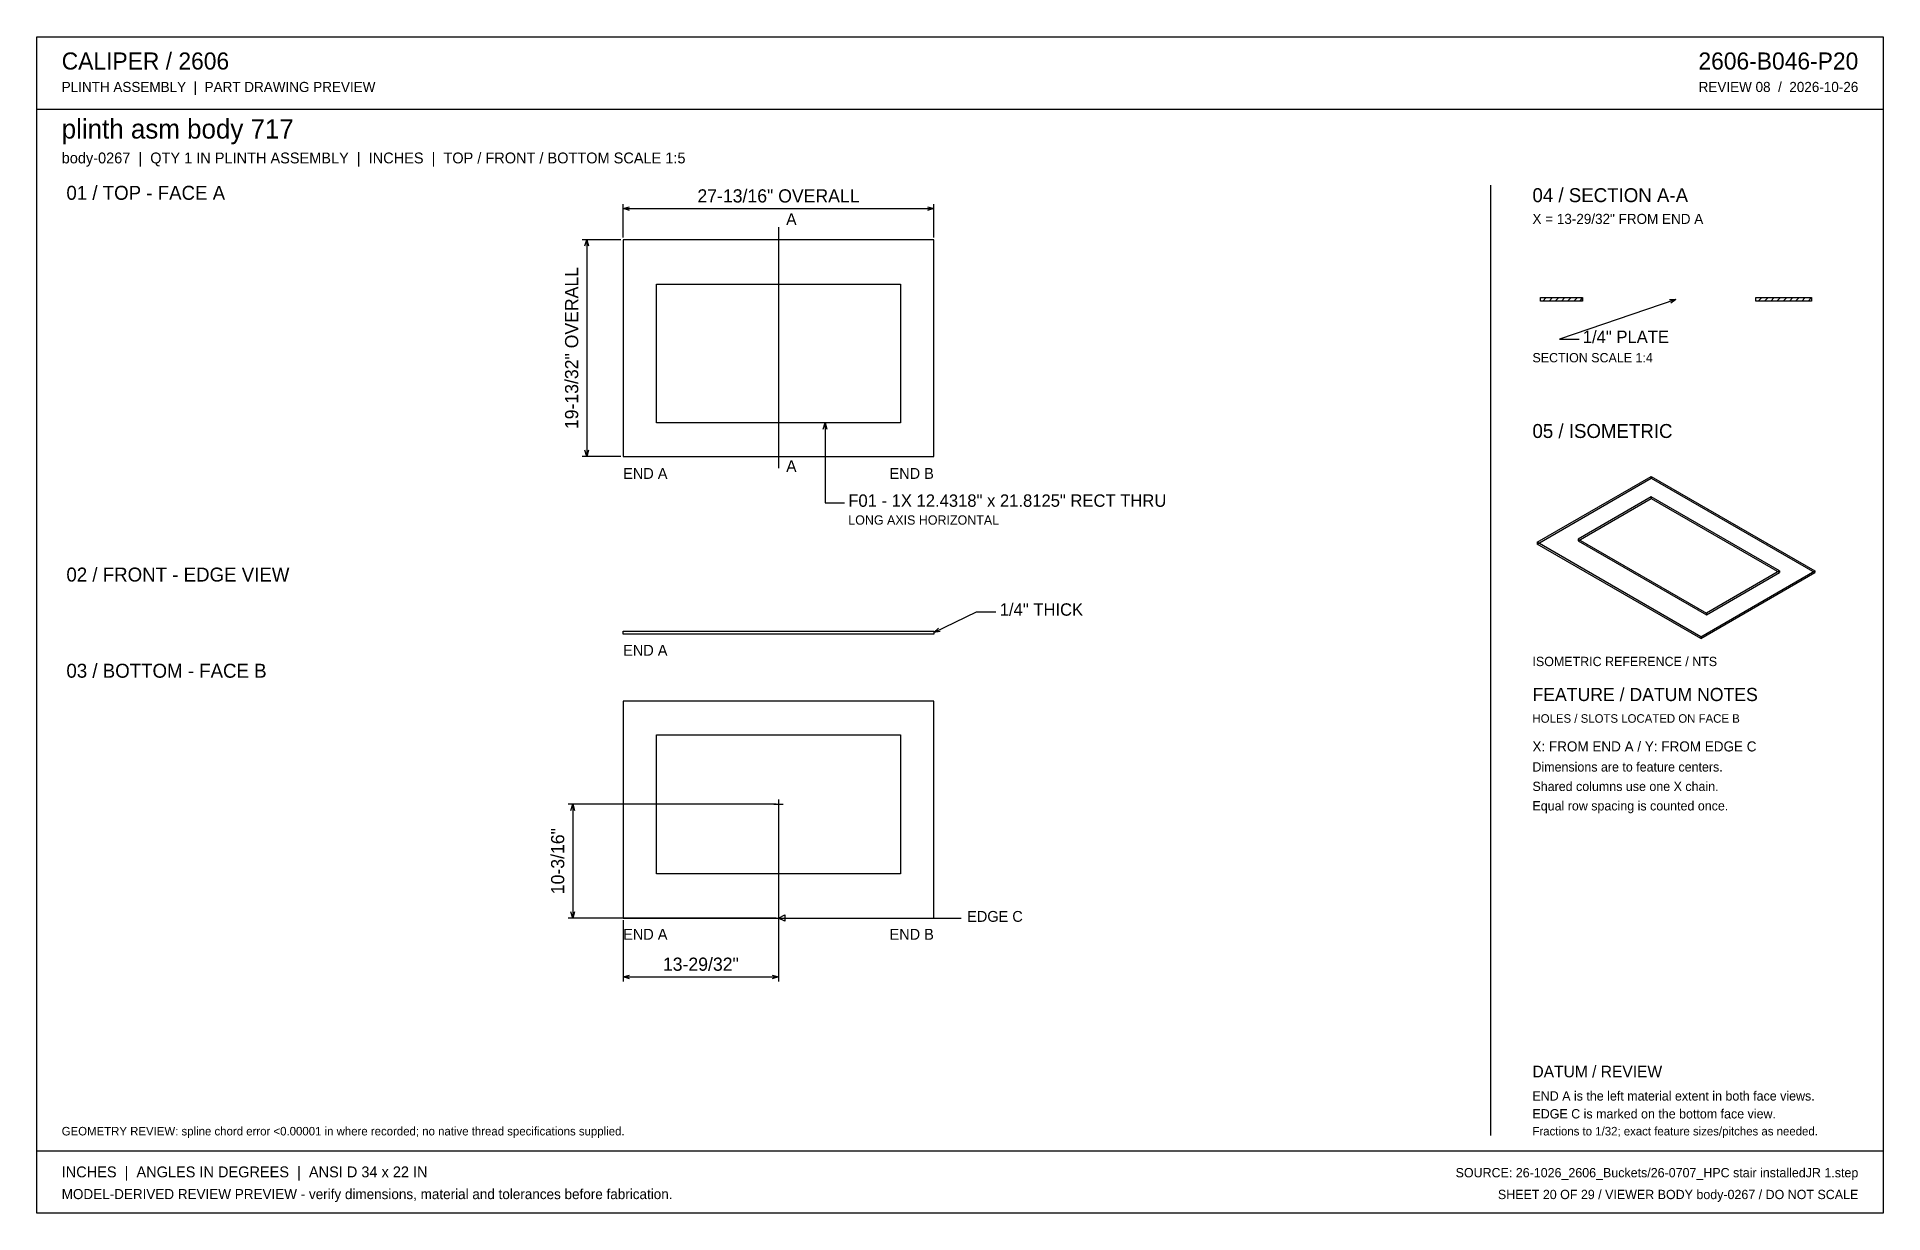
# Model space of a CAD drawing. Header units: inches. Extents: x 2 to 168, y 2 to 108.
import ezdxf
from ezdxf.enums import TextEntityAlignment as Align

# ---------------------------------------------------------------- set-up
doc = ezdxf.new("R2010")
doc.units = ezdxf.units.IN
doc.header["$MEASUREMENT"] = 0

msp = doc.modelspace()

# ---------------------------------------------------------------- linework, layer by layer
at = {"layer": 'ANNOTATION'}
for p, q in [((54.84, 89.7), (54.84, 92.68)), ((82.66, 89.7), (82.66, 92.68)), ((54.84, 92.27), (55.4, 92.44)), ((54.84, 92.27), (82.66, 92.27)), ((55.4, 92.09), (54.84, 92.27)), ((82.1, 92.44), (82.66, 92.27)), ((82.66, 92.27), (82.1, 92.09)), ((54.64, 89.49), (51.16, 89.49)), ((51.41, 88.93), (51.58, 89.49)), ((51.58, 89.49), (51.58, 70.09)), ((51.58, 89.49), (51.75, 88.93)), ((68.75, 90.6), (68.75, 69.05)), ((149.1, 84.15), (138.68, 80.59)), ((148.52, 84.13), (149.1, 84.15)), ((149.1, 84.15), (148.63, 83.81)), ((138.68, 80.59), (140.42, 80.59)), ((72.74, 72.54), (72.92, 73.09)), ((72.92, 73.09), (72.92, 65.93)), ((72.92, 73.09), (73.09, 72.54)), ((54.64, 70.09), (51.16, 70.09)), ((51.58, 70.09), (51.41, 70.65)), ((51.75, 70.65), (51.58, 70.09)), ((72.92, 65.93), (74.65, 65.93)), ((82.66, 54.32), (86.48, 56.18)), ((82.66, 54.32), (83.08, 54.72)), ((86.48, 56.18), (88.21, 56.18)), ((83.23, 54.41), (82.66, 54.32)), ((68.54, 38.96), (49.91, 38.96)), ((50.16, 38.4), (50.33, 38.96)), ((50.33, 38.96), (50.33, 28.77)), ((50.33, 38.96), (50.5, 38.4)), ((68.33, 38.96), (69.17, 38.96)), ((68.75, 39.37), (68.75, 38.54)), ((68.75, 38.75), (68.75, 23.08)), ((68.54, 28.77), (49.91, 28.77)), ((50.33, 28.77), (50.16, 29.33)), ((50.5, 29.33), (50.33, 28.77)), ((54.84, 28.57), (54.84, 23.08)), ((68.75, 28.77), (69.31, 29.05)), ((68.75, 28.77), (85.09, 28.77)), ((69.31, 28.5), (68.75, 28.77)), ((69.31, 29.05), (69.31, 28.5)), ((54.84, 23.5), (55.4, 23.67)), ((54.84, 23.5), (68.75, 23.5)), ((55.4, 23.32), (54.84, 23.5)), ((68.19, 23.67), (68.75, 23.5)), ((68.75, 23.5), (68.19, 23.32))]:
    msp.add_line(p, q, dxfattribs=at)
at = {"layer": 'OUTLINE'}
for p, q in [((2.36, 107.64), (167.64, 107.64)), ((2.36, 2.36), (2.36, 107.64)), ((167.64, 107.64), (167.64, 2.36)), ((2.36, 101.18), (167.64, 101.18)), ((132.5, 94.38), (132.5, 9.31)), ((82.66, 89.49), (54.84, 89.49)), ((54.84, 89.49), (54.84, 70.09)), ((82.66, 70.09), (82.66, 89.49)), ((57.84, 73.09), (57.84, 85.52)), ((57.84, 85.52), (79.66, 85.52)), ((79.66, 85.52), (79.66, 73.09)), ((136.97, 84.31), (140.72, 84.31)), ((136.97, 83.99), (136.97, 84.31)), ((137.18, 83.99), (137.49, 84.31)), ((137.74, 83.99), (138.05, 84.31)), ((138.29, 83.99), (138.61, 84.31)), ((138.85, 83.99), (139.16, 84.31)), ((139.4, 83.99), (139.72, 84.31)), ((139.96, 83.99), (140.27, 84.31)), ((140.52, 83.99), (140.72, 84.31)), ((140.72, 84.31), (140.72, 83.99)), ((156.26, 84.31), (161.22, 84.31)), ((156.26, 83.99), (156.26, 84.31)), ((156.47, 83.99), (156.78, 84.31)), ((157.03, 83.99), (157.34, 84.31)), ((157.58, 83.99), (157.9, 84.31)), ((158.14, 83.99), (158.45, 84.31)), ((158.69, 83.99), (159.01, 84.31)), ((159.25, 83.99), (159.56, 84.31)), ((159.81, 83.99), (160.12, 84.31)), ((160.36, 83.99), (160.67, 84.31)), ((160.92, 83.99), (161.22, 84.31)), ((161.22, 84.31), (161.22, 83.99)), ((140.72, 83.99), (136.97, 83.99)), ((161.22, 83.99), (156.26, 83.99)), ((79.66, 73.09), (57.84, 73.09)), ((54.84, 70.09), (82.66, 70.09)), ((136.67, 62.4), (146.88, 68.29)), ((136.67, 62.24), (146.88, 68.14)), ((146.88, 68.29), (146.88, 68.14)), ((146.88, 68.29), (161.53, 59.84)), ((146.88, 68.14), (161.53, 59.69)), ((146.88, 66.47), (140.33, 62.69)), ((140.33, 62.54), (146.88, 66.32)), ((158.37, 59.84), (146.88, 66.47)), ((146.88, 66.47), (146.88, 66.32)), ((146.88, 66.32), (158.37, 59.69)), ((136.67, 62.4), (136.67, 62.24)), ((151.31, 53.94), (136.67, 62.4)), ((151.31, 53.79), (136.67, 62.24)), ((140.33, 62.69), (140.33, 62.54)), ((140.33, 62.69), (151.82, 56.06)), ((140.33, 62.54), (151.82, 55.91)), ((151.31, 53.94), (161.53, 59.84)), ((151.31, 53.79), (161.53, 59.69)), ((158.37, 59.84), (151.82, 56.06)), ((151.82, 55.91), (158.37, 59.69)), ((158.37, 59.84), (158.37, 59.69)), ((161.53, 59.84), (161.53, 59.69)), ((151.82, 56.06), (151.82, 55.91)), ((54.84, 54.44), (82.66, 54.44)), ((54.84, 54.19), (54.84, 54.44)), ((82.66, 54.19), (54.84, 54.19)), ((82.66, 54.44), (82.66, 54.19)), ((151.31, 53.94), (151.31, 53.79)), ((54.84, 48.17), (54.84, 28.77)), ((82.66, 48.17), (54.84, 48.17)), ((82.66, 28.77), (82.66, 48.17)), ((57.84, 32.74), (57.84, 45.17)), ((57.84, 45.17), (79.66, 45.17)), ((79.66, 45.17), (79.66, 32.74)), ((79.66, 32.74), (57.84, 32.74)), ((54.84, 28.77), (82.66, 28.77)), ((2.36, 7.92), (167.64, 7.92)), ((167.64, 2.36), (2.36, 2.36))]:
    msp.add_line(p, q, dxfattribs=at)

# ---------------------------------------------------------------- texts
at = {"layer": 'ANNOTATION'}
for s, height, p in [('CALIPER / 2606', 1.5278, (4.58, 104.72)), ('PLINTH ASSEMBLY  |  PART DRAWING PREVIEW', 0.9028, (4.58, 102.71)), ('plinth asm body 717', 1.7361, (4.58, 98.54)), ('body-0267  |  QTY 1 IN PLINTH ASSEMBLY  |  INCHES  |  TOP / FRONT / BOTTOM SCALE 1:5', 0.9722, (4.58, 96.32)), ('01 / TOP - FACE A', 1.25, (5, 93.06)), ('04 / SECTION A-A', 1.25, (136.25, 92.85)), ('A', 1.04, (69.44, 90.81)), ('X = 13-29/32" FROM END A', 0.9028, (136.25, 90.9)), ('1/4" PLATE', 1.111, (140.76, 80.24)), ('SECTION SCALE 1:4', 0.8333, (136.25, 78.51)), ('05 / ISOMETRIC', 1.25, (136.25, 71.74)), ('A', 1.04, (69.44, 68.7)), ('END A', 0.972, (54.84, 68.08)), ('F01 - 1X 12.4318" x 21.8125" RECT THRU', 1.1111, (75, 65.58)), ('LONG AXIS HORIZONTAL', 0.8333, (75, 63.98)), ('02 / FRONT - EDGE VIEW', 1.25, (5, 58.89)), ('1/4" THICK', 1.111, (88.56, 55.83)), ('END A', 0.972, (54.84, 52.25)), ('03 / BOTTOM - FACE B', 1.25, (5, 50.28)), ('ISOMETRIC REFERENCE / NTS', 0.8333, (136.25, 51.32)), ('FEATURE / DATUM NOTES', 1.1806, (136.25, 48.19)), ('HOLES / SLOTS LOCATED ON FACE B', 0.7639, (136.25, 46.25)), ('X: FROM END A / Y: FROM EDGE C', 0.9028, (136.25, 43.68)), ('Dimensions are to feature centers.', 0.8333, (136.25, 41.88)), ('Shared columns use one X chain.', 0.8333, (136.25, 40.14)), ('Equal row spacing is counted once.', 0.8333, (136.25, 38.4)), ('EDGE C', 0.972, (85.64, 28.43)), ('END A', 0.972, (54.84, 26.83)), ('DATUM / REVIEW', 1.0417, (136.25, 14.51)), ('END A is the left material extent in both face views.', 0.8333, (136.25, 12.43)), ('EDGE C is marked on the bottom face view.', 0.8333, (136.25, 10.83)), ('GEOMETRY REVIEW: spline chord error <0.00001 in where recorded; no native thread specifications supplied.', 0.76389, (4.58, 9.31)), ('Fractions to 1/32; exact feature sizes/pitches as needed.', 0.7639, (136.25, 9.31)), ('INCHES  |  ANGLES IN DEGREES  |  ANSI D 34 x 22 IN', 0.9722, (4.58, 5.56)), ('MODEL-DERIVED REVIEW PREVIEW - verify dimensions, material and tolerances before fabrication.', 0.9028, (4.58, 3.61))]:
    msp.add_text(s, height=height, dxfattribs=at).set_placement(p)
for s, height, p in [('2606-B046-P20', 1.5278, (165.42, 104.72)), ('REVIEW 08  /  2026-10-26', 0.9028, (165.42, 102.71)), ('END B', 0.972, (82.66, 68.08)), ('END B', 0.972, (82.66, 26.83)), ('SOURCE: 26-1026_2606_Buckets/26-0707_HPC stair installedJR 1.step', 0.8333, (165.42, 5.56)), ('SHEET 20 OF 29 / VIEWER BODY body-0267 / DO NOT SCALE', 0.8333, (165.42, 3.61))]:
    msp.add_text(s, height=height, dxfattribs=at).set_placement(p, align=Align.RIGHT)
for s, height, p in [('27-13/16" OVERALL', 1.1806, (68.75, 92.82)), ('13-29/32"', 1.181, (61.8, 24.05))]:
    msp.add_text(s, height=height, dxfattribs=at).set_placement(p, align=Align.CENTER)
for s, height, p in [('19-13/32" OVERALL', 1.1806, (50.82, 79.79)), ('10-3/16"', 1.181, (49.57, 33.86))]:
    msp.add_text(s, height=height, rotation=90, dxfattribs=at).set_placement(p, align=Align.CENTER)

doc.saveas('drawing.dxf')
